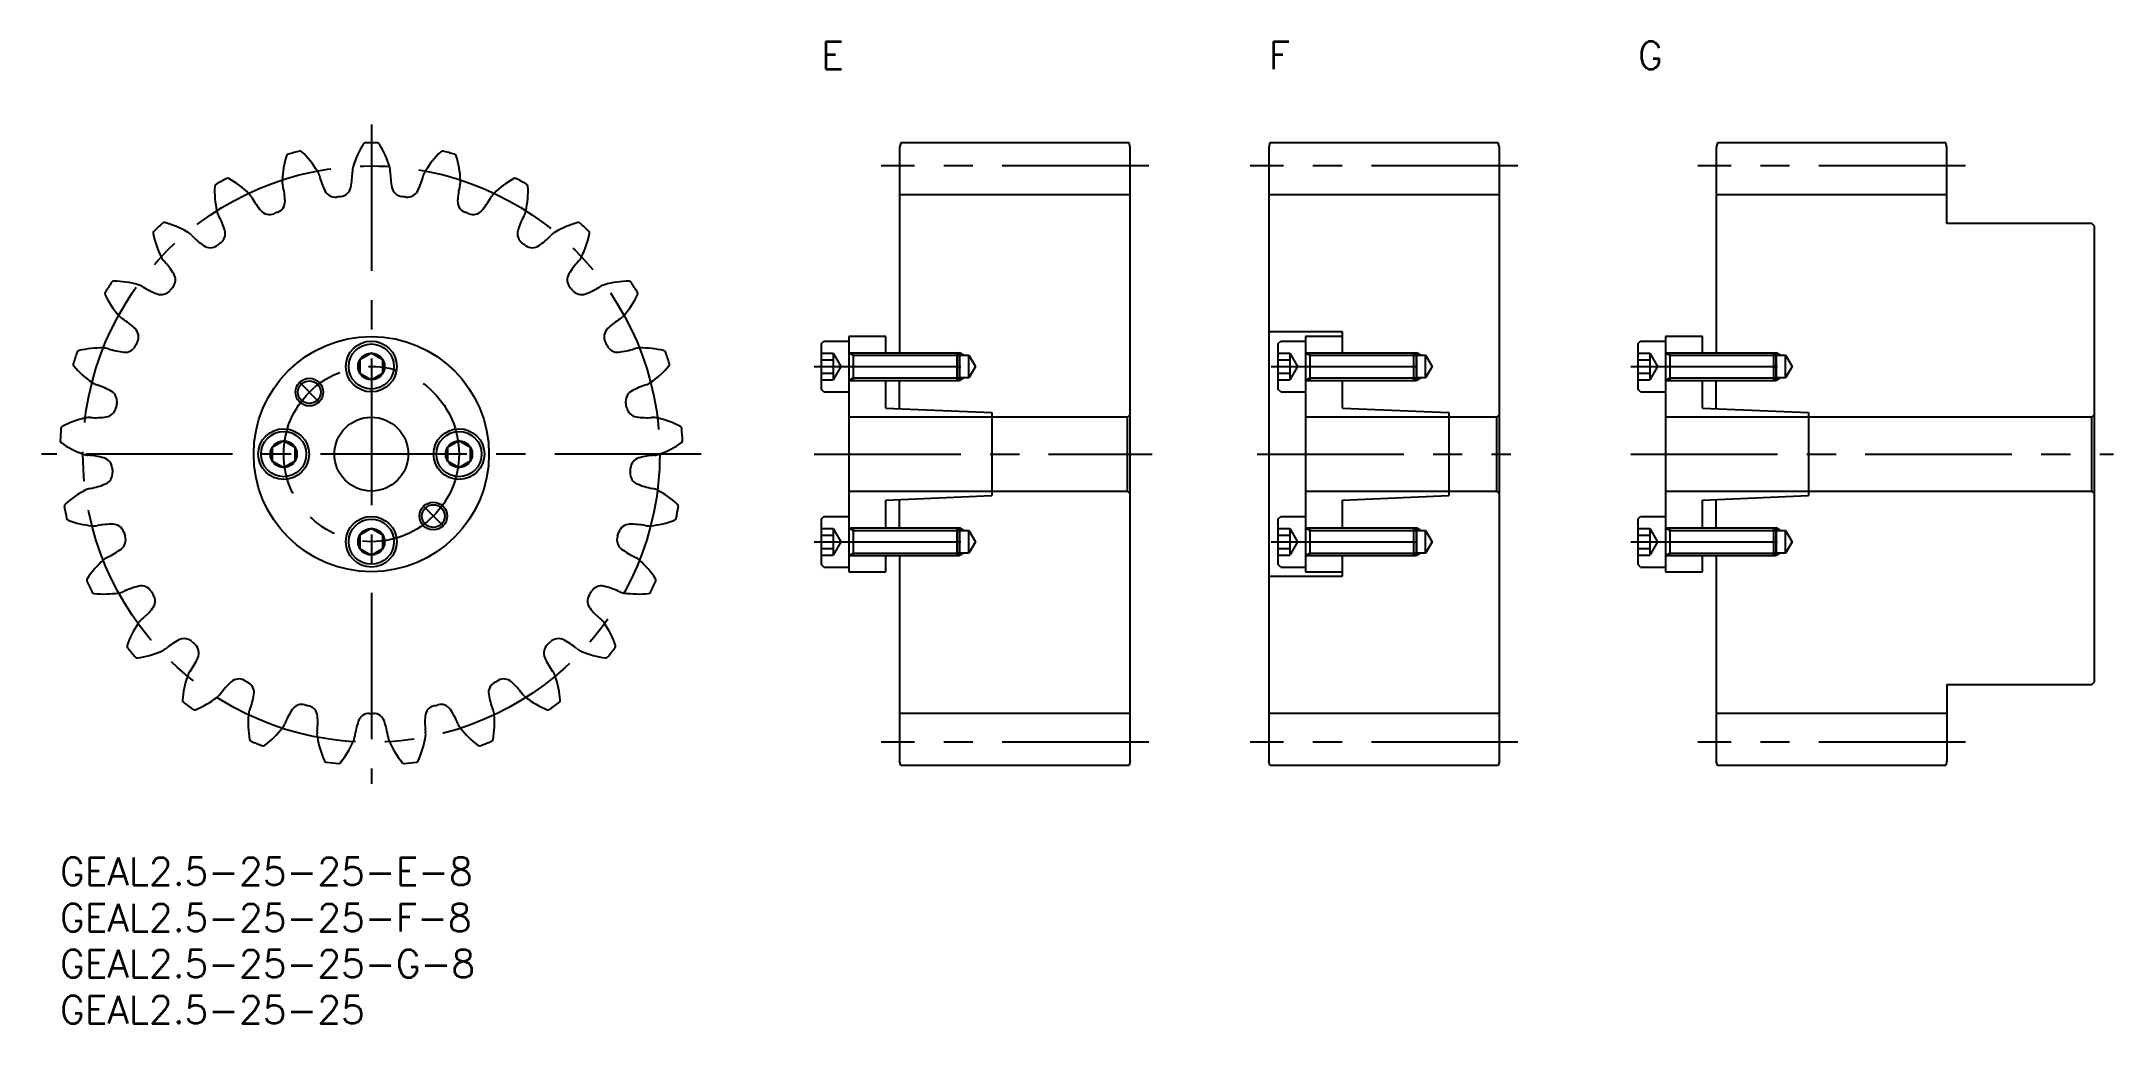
# Model space of a CAD drawing. Extents: x -2 to 223, y -18 to 88.
import ezdxf

# ---------------------------------------------------------------- set-up
doc = ezdxf.new("R2010")
doc.units = 0
doc.header["$LTSCALE"] = 0.5
doc.linetypes.add('CENTER', pattern=[50.8, 31.75, -6.35, 6.35, -6.35])
for name, color, linetype in [('MSM_CENTER', 1, 'CENTER'), ('MSM_CONTINUOUS', 7, 'CONTINUOUS'), ('MSM_NARROW', 5, 'CONTINUOUS'), ('MSM_PART_NUMBER', 7, 'CONTINUOUS')]:
    doc.layers.add(name, color=color, linetype=linetype)
doc.styles.get("Standard").update_dxf_attribs({"font": 'txt.shx', "height": 1, "bigfont": 'bigfont.shx'})

# ---------------------------------------------------------------- blocks, each defined once
blk = doc.blocks.new('*U3')
at = {"layer": 'MSM_PART_NUMBER'}
blk.add_text('GEAL2.5-25-25-F-8', height=3, dxfattribs=at).set_placement((0, -8))
blk = doc.blocks.new('*U4')
at = {"layer": 'MSM_PART_NUMBER'}
blk.add_text('GEAL2.5-25-25-E-8', height=3, dxfattribs=at).set_placement((0, -3))
blk = doc.blocks.new('*U5')
at = {"layer": 'MSM_PART_NUMBER'}
blk.add_text('GEAL2.5-25-25-G-8', height=3, dxfattribs=at).set_placement((0, -13))
blk = doc.blocks.new('*U6')
at = {"layer": 'MSM_PART_NUMBER'}
blk.add_text('E', height=3, dxfattribs=at).set_placement((82.5, 85.5))
blk = doc.blocks.new('*U7')
at = {"layer": 'MSM_PART_NUMBER'}
blk.add_text('G', height=3, dxfattribs=at).set_placement((171, 85.5))
blk = doc.blocks.new('*U8')
at = {"layer": 'MSM_PART_NUMBER'}
blk.add_text('GEAL2.5-25-25', height=3, dxfattribs=at).set_placement((0, -18))
blk = doc.blocks.new('*U9')
at = {"layer": 'MSM_PART_NUMBER'}
blk.add_text('F', height=3, dxfattribs=at).set_placement((131, 85.5))

msp = doc.modelspace()

# ---------------------------------------------------------------- linework, layer by layer
at = {"layer": 'MSM_CENTER'}
for p, q in [((33.75, 79.5), (33.75, 8)), ((118, 75), (89, 75)), ((158, 75), (129, 75)), ((206.5, 75), (177.5, 75)), ((81.75, 53.25), (99.62, 53.25)), ((131.25, 53.25), (149.12, 53.25)), ((170.25, 53.25), (188.12, 53.25)), ((25.92, 51.58), (28.15, 49.35)), ((69.5, 43.75), (-2, 43.75)), ((81.75, 43.75), (118.36, 43.75)), ((129.75, 43.75), (157.25, 43.75)), ((170.25, 43.75), (222.55, 43.75)), ((41.58, 35.92), (39.35, 38.15)), ((81.75, 34.25), (99.62, 34.25)), ((131.25, 34.25), (149.12, 34.25)), ((170.25, 34.25), (188.12, 34.25)), ((118, 12.5), (89, 12.5)), ((158, 12.5), (129, 12.5)), ((206.5, 12.5), (177.5, 12.5))]:
    msp.add_line(p, q, dxfattribs=at)
for radius in [31.25, 9.5]:
    msp.add_circle((33.75, 43.75), radius, dxfattribs=at)
at = {"layer": 'MSM_CONTINUOUS'}
for p, q in [((91.13, 77.5), (91, 77)), ((91, 77), (91, 54.75)), ((115.87, 77.5), (91.13, 77.5)), ((116, 77), (115.87, 77.5)), ((116, 10.5), (116, 77)), ((131.13, 77.5), (131, 77)), ((131, 77), (131, 10.5)), ((155.87, 77.5), (131.13, 77.5)), ((156, 77), (155.87, 77.5)), ((156, 10.5), (156, 77)), ((179.63, 77.5), (179.5, 77)), ((179.5, 77), (179.5, 54.75)), ((204.37, 77.5), (179.63, 77.5)), ((204.5, 77), (204.37, 77.5)), ((204.5, 68.75), (204.5, 77)), ((116, 71.87), (91, 71.87)), ((156, 71.87), (131, 71.87)), ((204.5, 71.87), (179.5, 71.87)), ((220.2, 68.75), (204.5, 68.75)), ((220.5, 68.45), (220.2, 68.75)), ((220.5, 19.05), (220.5, 68.45)), ((85.5, 56.5), (85.5, 31)), ((89.5, 56.5), (85.5, 56.5)), ((89.5, 54.75), (89.5, 56.5)), ((139, 57), (131, 57)), ((135, 56.5), (135, 31)), ((139, 56.5), (135, 56.5)), ((139, 54.75), (139, 57)), ((174, 56.5), (174, 31)), ((178, 56.5), (174, 56.5)), ((178, 54.75), (178, 56.5)), ((33.75, 54.69), (32.5, 53.97)), ((32.5, 53.97), (32.5, 52.53)), ((35, 53.97), (33.75, 54.69)), ((35, 52.53), (35, 53.97)), ((82.5, 55.7), (82.8, 56)), ((82.5, 55.7), (82.5, 50.8)), ((82.5, 54.69), (83.8, 54.69)), ((82.5, 53.97), (83.8, 53.97)), ((82.8, 56), (85.5, 56)), ((83.8, 54.69), (83.8, 51.81)), ((83.8, 54.69), (84.63, 53.25)), ((85.5, 54.75), (97.23, 54.75)), ((85.97, 54.75), (85.97, 51.75)), ((97.23, 51.75), (97.23, 54.75)), ((97.23, 54.75), (97.5, 54.48)), ((97.5, 54.48), (98.5, 54.48)), ((97.5, 54.48), (97.5, 52.02)), ((98.5, 52.02), (98.5, 54.48)), ((98.5, 54.48), (99.21, 53.25)), ((132, 55.7), (132.3, 56)), ((132, 55.7), (132, 50.8)), ((132, 54.69), (133.3, 54.69)), ((132, 53.97), (133.3, 53.97)), ((132.3, 56), (135, 56)), ((133.3, 54.69), (133.3, 51.81)), ((133.3, 54.69), (134.13, 53.25)), ((135, 54.75), (146.73, 54.75)), ((135.47, 54.75), (135.47, 51.75)), ((146.73, 51.75), (146.73, 54.75)), ((146.73, 54.75), (147, 54.48)), ((147, 54.48), (148, 54.48)), ((147, 54.48), (147, 52.02)), ((148, 52.02), (148, 54.48)), ((148, 54.48), (148.71, 53.25)), ((171, 55.7), (171.3, 56)), ((171, 55.7), (171, 50.8)), ((171, 54.69), (172.3, 54.69)), ((171, 53.97), (172.3, 53.97)), ((171.3, 56), (174, 56)), ((172.3, 54.69), (172.3, 51.81)), ((172.3, 54.69), (173.13, 53.25)), ((174, 54.75), (185.73, 54.75)), ((174.47, 54.75), (174.47, 51.75)), ((185.73, 51.75), (185.73, 54.75)), ((185.73, 54.75), (186, 54.48)), ((186, 54.48), (187, 54.48)), ((186, 54.48), (186, 52.02)), ((187, 52.02), (187, 54.48)), ((187, 54.48), (187.71, 53.25)), ((32.5, 52.53), (33.75, 51.81)), ((33.75, 51.81), (35, 52.53)), ((82.5, 52.53), (83.8, 52.53)), ((82.5, 51.81), (83.8, 51.81)), ((84.63, 53.25), (83.8, 51.81)), ((85.5, 51.75), (97.23, 51.75)), ((89.5, 48.75), (89.5, 51.75)), ((91, 48.68), (91, 51.75)), ((97.5, 52.02), (97.23, 51.75)), ((98.5, 52.02), (97.5, 52.02)), ((99.21, 53.25), (98.5, 52.02)), ((132, 52.53), (133.3, 52.53)), ((132, 51.81), (133.3, 51.81)), ((134.13, 53.25), (133.3, 51.81)), ((135, 51.75), (146.73, 51.75)), ((139, 48.75), (139, 51.75)), ((147, 52.02), (146.73, 51.75)), ((148, 52.02), (147, 52.02)), ((148.71, 53.25), (148, 52.02)), ((171, 52.53), (172.3, 52.53)), ((171, 51.81), (172.3, 51.81)), ((173.13, 53.25), (172.3, 51.81)), ((174, 51.75), (185.73, 51.75)), ((178, 48.75), (178, 51.75)), ((179.5, 48.68), (179.5, 51.75)), ((186, 52.02), (185.73, 51.75)), ((187, 52.02), (186, 52.02)), ((187.71, 53.25), (187, 52.02)), ((82.8, 50.5), (82.5, 50.8)), ((82.8, 50.5), (85.5, 50.5)), ((132.3, 50.5), (132, 50.8)), ((132.3, 50.5), (135, 50.5)), ((171.3, 50.5), (171, 50.8)), ((171.3, 50.5), (174, 50.5)), ((115.7, 47.75), (85.5, 47.75)), ((89.5, 48.75), (101, 48.25)), ((101, 48.25), (101, 39.25)), ((116, 48.05), (115.7, 47.75)), ((115.7, 39.75), (115.7, 47.75)), ((155.7, 47.75), (135, 47.75)), ((139, 48.75), (150.5, 48.25)), ((150.5, 48.25), (150.5, 39.25)), ((156, 48.05), (155.7, 47.75)), ((155.7, 39.75), (155.7, 47.75)), ((220.2, 47.75), (174, 47.75)), ((178, 48.75), (189.5, 48.25)), ((189.5, 48.25), (189.5, 39.25)), ((220.5, 48.05), (220.2, 47.75)), ((220.2, 39.75), (220.2, 47.75)), ((24.25, 45.19), (23, 44.47)), ((25.5, 44.47), (24.25, 45.19)), ((43.25, 45.19), (42, 44.47)), ((44.5, 44.47), (43.25, 45.19)), ((23, 44.47), (23, 43.03)), ((23, 43.03), (24.25, 42.31)), ((24.25, 42.31), (25.5, 43.03)), ((25.5, 43.03), (25.5, 44.47)), ((42, 44.47), (42, 43.03)), ((42, 43.03), (43.25, 42.31)), ((43.25, 42.31), (44.5, 43.03)), ((44.5, 43.03), (44.5, 44.47)), ((85.5, 39.75), (115.7, 39.75)), ((89.5, 38.75), (101, 39.25)), ((89.5, 35.75), (89.5, 38.75)), ((91, 35.75), (91, 38.82)), ((115.7, 39.75), (116, 39.45)), ((135, 39.75), (155.7, 39.75)), ((139, 38.75), (150.5, 39.25)), ((139, 35.75), (139, 38.75)), ((155.7, 39.75), (156, 39.45)), ((174, 39.75), (220.2, 39.75)), ((178, 38.75), (189.5, 39.25)), ((178, 35.75), (178, 38.75)), ((179.5, 35.75), (179.5, 38.82)), ((220.2, 39.75), (220.5, 39.45)), ((82.5, 36.7), (82.8, 37)), ((82.5, 36.7), (82.5, 31.8)), ((82.8, 37), (85.5, 37)), ((132, 36.7), (132.3, 37)), ((132, 36.7), (132, 31.8)), ((132.3, 37), (135, 37)), ((171, 36.7), (171.3, 37)), ((171, 36.7), (171, 31.8)), ((171.3, 37), (174, 37)), ((33.75, 35.69), (32.5, 34.97)), ((32.5, 34.97), (32.5, 33.53)), ((35, 34.97), (33.75, 35.69)), ((35, 33.53), (35, 34.97)), ((82.5, 35.69), (83.8, 35.69)), ((82.5, 34.97), (83.8, 34.97)), ((83.8, 35.69), (83.8, 32.81)), ((83.8, 35.69), (84.63, 34.25)), ((84.63, 34.25), (83.8, 32.81)), ((85.5, 35.75), (97.23, 35.75)), ((85.97, 35.75), (85.97, 32.75)), ((97.23, 32.75), (97.23, 35.75)), ((97.23, 35.75), (97.5, 35.48)), ((97.5, 35.48), (98.5, 35.48)), ((97.5, 35.48), (97.5, 33.02)), ((98.5, 33.02), (98.5, 35.48)), ((98.5, 35.48), (99.21, 34.25)), ((99.21, 34.25), (98.5, 33.02)), ((132, 35.69), (133.3, 35.69)), ((132, 34.97), (133.3, 34.97)), ((133.3, 35.69), (133.3, 32.81)), ((133.3, 35.69), (134.13, 34.25)), ((134.13, 34.25), (133.3, 32.81)), ((135, 35.75), (146.73, 35.75)), ((135.47, 35.75), (135.47, 32.75)), ((146.73, 32.75), (146.73, 35.75)), ((146.73, 35.75), (147, 35.48)), ((147, 35.48), (148, 35.48)), ((147, 35.48), (147, 33.02)), ((148, 33.02), (148, 35.48)), ((148, 35.48), (148.71, 34.25)), ((148.71, 34.25), (148, 33.02)), ((171, 35.69), (172.3, 35.69)), ((171, 34.97), (172.3, 34.97)), ((172.3, 35.69), (172.3, 32.81)), ((172.3, 35.69), (173.13, 34.25)), ((173.13, 34.25), (172.3, 32.81)), ((174, 35.75), (185.73, 35.75)), ((174.47, 35.75), (174.47, 32.75)), ((185.73, 32.75), (185.73, 35.75)), ((185.73, 35.75), (186, 35.48)), ((186, 35.48), (187, 35.48)), ((186, 35.48), (186, 33.02)), ((187, 33.02), (187, 35.48)), ((187, 35.48), (187.71, 34.25)), ((187.71, 34.25), (187, 33.02)), ((32.5, 33.53), (33.75, 32.81)), ((33.75, 32.81), (35, 33.53)), ((82.5, 33.53), (83.8, 33.53)), ((82.5, 32.81), (83.8, 32.81)), ((82.8, 31.5), (82.5, 31.8)), ((82.8, 31.5), (85.5, 31.5)), ((85.5, 32.75), (97.23, 32.75)), ((89.5, 31), (89.5, 32.75)), ((91, 32.75), (91, 10.5)), ((97.5, 33.02), (97.23, 32.75)), ((98.5, 33.02), (97.5, 33.02)), ((132, 33.53), (133.3, 33.53)), ((132, 32.81), (133.3, 32.81)), ((132.3, 31.5), (132, 31.8)), ((132.3, 31.5), (135, 31.5)), ((135, 32.75), (146.73, 32.75)), ((139, 30.5), (139, 32.75)), ((147, 33.02), (146.73, 32.75)), ((148, 33.02), (147, 33.02)), ((171, 33.53), (172.3, 33.53)), ((171, 32.81), (172.3, 32.81)), ((171.3, 31.5), (171, 31.8)), ((171.3, 31.5), (174, 31.5)), ((174, 32.75), (185.73, 32.75)), ((178, 31), (178, 32.75)), ((179.5, 32.75), (179.5, 10.5)), ((186, 33.02), (185.73, 32.75)), ((187, 33.02), (186, 33.02)), ((85.5, 31), (89.5, 31)), ((131, 30.5), (139, 30.5)), ((135, 31), (139, 31)), ((174, 31), (178, 31)), ((204.5, 18.75), (220.2, 18.75)), ((204.5, 18.75), (204.5, 10.5)), ((220.2, 18.75), (220.5, 19.05)), ((116, 15.62), (91, 15.62)), ((156, 15.62), (131, 15.62)), ((204.5, 15.62), (179.5, 15.62)), ((91.13, 10), (91, 10.5)), ((115.87, 10), (91.13, 10)), ((116, 10.5), (115.87, 10)), ((131.13, 10), (131, 10.5)), ((155.87, 10), (131.13, 10)), ((156, 10.5), (155.87, 10)), ((179.63, 10), (179.5, 10.5)), ((204.37, 10), (179.63, 10)), ((204.5, 10.5), (204.37, 10))]:
    msp.add_line(p, q, dxfattribs=at)
for centre, radius in [((33.75, 43.75), 12.75), ((33.75, 53.25), 2.75), ((33.75, 53.25), 2.45), ((33.75, 53.25), 1.44), ((27.03, 50.47), 1.23), ((33.75, 43.75), 4), ((24.25, 43.75), 2.75), ((24.25, 43.75), 2.45), ((24.25, 43.75), 1.44), ((43.25, 43.75), 2.75), ((43.25, 43.75), 2.45), ((43.25, 43.75), 1.44), ((40.47, 37.03), 1.23), ((33.75, 34.25), 2.75), ((33.75, 34.25), 2.45), ((33.75, 34.25), 1.44)]:
    msp.add_circle(centre, radius, dxfattribs=at)
for centre, radius, start, end in [((33.75, 43.75), 33.75, 103.269, 105.531), ((26.06, 76.36), 0.25, 46.1359, 103.269), ((19.3, 69.33), 10, 30.8, 46.1359), ((41.38, 72.11), 10, 148.2641, 163.6), ((33.09, 77.24), 0.25, 91.131, 148.2641), ((33.75, 43.75), 33.75, 88.869, 91.131), ((34.41, 77.24), 0.25, 31.7359, 88.869), ((26.12, 72.11), 10, 16.4, 31.7359), ((48.2, 69.33), 10, 133.8641, 149.2), ((41.44, 76.36), 0.25, 76.731, 133.8641), ((33.75, 43.75), 33.75, 74.469, 76.731), ((34.09, 73.12), 10, 162.6641, 178), ((24.78, 76.03), 0.25, 105.531, 162.6641), ((26.14, 73.4), 2.05, 14.5481, 30.8), ((23.37, 74.39), 8.33, 348.0571, 359.8519), ((33.75, 74.36), 2.05, 163.6, 179.8519), ((33.75, 74.36), 2.05, 0.1481, 16.4), ((44.13, 74.39), 8.33, 180.1481, 191.9429), ((41.36, 73.4), 2.05, 149.2, 165.4519), ((42.72, 76.03), 0.25, 17.3359, 74.469), ((33.41, 73.12), 10, 2, 17.3359), ((26.77, 72.28), 10, 177.0641, 192.4), ((17.03, 72.78), 0.25, 119.931, 177.0641), ((33.75, 43.75), 33.75, 117.669, 119.931), ((18.19, 73.42), 0.25, 60.5359, 117.669), ((13.4, 64.93), 10, 45.2, 60.5359), ((19, 70.57), 2.05, 28.9481, 45.2), ((26.14, 73.4), 2.05, 178, 194.2519), ((16.08, 70.84), 8.33, 2.4571, 14.2519), ((36.18, 76.01), 8.33, 194.5481, 206.3429), ((29.84, 72.86), 1.25, 206.3429, 277.6578), ((30.3, 72.92), 1.25, 276.7422, 348.0571), ((37.2, 72.92), 1.25, 191.9429, 263.2578), ((37.66, 72.86), 1.25, 262.3422, 333.6571), ((31.32, 76.01), 8.33, 333.6571, 345.4519), ((51.42, 70.84), 8.33, 165.7481, 177.5429), ((41.36, 73.4), 2.05, 345.7481, 2), ((48.5, 70.57), 2.05, 134.8, 151.0519), ((54.1, 64.93), 10, 119.4641, 134.8), ((49.31, 73.42), 0.25, 62.331, 119.4641), ((33.75, 43.75), 33.75, 60.069, 62.331), ((40.73, 72.28), 10, 347.6, 2.9359), ((50.47, 72.78), 0.25, 2.9359, 60.069), ((19, 70.57), 2.05, 192.4, 208.6519), ((28.09, 75.6), 8.33, 208.9481, 220.7429), ((22.72, 70.97), 1.25, 220.7429, 292.0578), ((33.75, 43.75), 28.13, 111.1422, 112.0578), ((23.15, 71.15), 1.25, 291.1422, 2.4571), ((33.75, 43.75), 28.12, 96.7422, 97.6578), ((33.75, 43.75), 28.12, 82.3422, 83.2578), ((44.35, 71.15), 1.25, 177.5429, 248.8578), ((33.75, 43.75), 28.13, 67.9422, 68.8578), ((44.78, 70.97), 1.25, 247.9422, 319.2571), ((39.41, 75.6), 8.33, 319.2571, 331.0519), ((48.5, 70.57), 2.05, 331.3481, 347.6), ((10.34, 67.71), 0.25, 134.331, 191.4641), ((19.9, 69.65), 10, 191.4641, 206.8), ((33.75, 43.75), 33.75, 132.069, 134.331), ((11.3, 68.62), 0.25, 74.9359, 132.069), ((8.77, 59.2), 10, 59.6, 74.9359), ((12.8, 66.06), 2.05, 43.3481, 59.6), ((20.34, 73.19), 8.33, 223.3481, 235.1429), ((9.9, 65.6), 8.33, 16.8571, 28.6519), ((16.67, 67.65), 1.25, 305.5422, 16.8571), ((50.83, 67.65), 1.25, 163.1429, 234.4578), ((57.6, 65.6), 8.33, 151.3481, 163.1429), ((47.16, 73.19), 8.33, 304.8571, 316.6519), ((54.7, 66.06), 2.05, 120.4, 136.6519), ((58.73, 59.2), 10, 105.0641, 120.4), ((56.2, 68.62), 0.25, 47.931, 105.0641), ((33.75, 43.75), 33.75, 45.669, 47.931), ((47.6, 69.65), 10, 333.2, 348.5359), ((57.16, 67.71), 0.25, 348.5359, 45.669), ((12.8, 66.06), 2.05, 206.8, 223.0519), ((16.29, 67.38), 1.25, 235.1429, 306.4578), ((33.75, 43.75), 28.13, 125.5422, 126.4578), ((33.75, 43.75), 28.12, 53.5422, 54.4578), ((51.21, 67.38), 1.25, 233.5422, 304.8571), ((54.7, 66.06), 2.05, 316.9481, 333.2), ((5.21, 58.98), 8.33, 31.2571, 43.0519), ((11.27, 62.65), 1.25, 319.9422, 31.2571), ((56.23, 62.65), 1.25, 148.7429, 220.0577), ((62.29, 58.98), 8.33, 136.9481, 148.7429), ((5.12, 61.14), 0.25, 148.731, 205.8641), ((13.89, 65.39), 10, 205.8641, 221.2), ((33.75, 43.75), 33.75, 146.469, 148.731), ((5.82, 62.26), 0.25, 89.3359, 146.469), ((5.71, 52.51), 10, 74, 89.3359), ((7.9, 60.15), 2.05, 57.7481, 74), ((13.44, 68.93), 8.33, 237.7481, 249.5429), ((10.97, 62.29), 1.25, 249.5429, 320.8578), ((33.75, 43.75), 28.12, 139.9422, 140.8578), ((33.75, 43.75), 28.12, 39.1422, 40.0578), ((56.53, 62.29), 1.25, 219.1422, 290.4571), ((54.06, 68.93), 8.33, 290.4571, 302.2519), ((59.6, 60.15), 2.05, 106, 122.2519), ((61.79, 52.51), 10, 90.6641, 106), ((53.61, 65.39), 10, 318.8, 334.1359), ((61.68, 62.26), 0.25, 33.531, 90.6641), ((33.75, 43.75), 33.75, 31.269, 33.531), ((62.38, 61.14), 0.25, 334.1359, 31.269), ((7.9, 60.15), 2.05, 221.2, 237.4519), ((2.32, 51.4), 8.33, 45.6571, 57.4519), ((65.18, 51.4), 8.33, 122.5481, 134.3429), ((59.6, 60.15), 2.05, 302.5481, 318.8), ((7.27, 56.47), 1.25, 334.3422, 45.6571), ((60.23, 56.47), 1.25, 134.3429, 205.6578), ((33.75, 43.75), 33.75, 160.869, 163.131), ((2.1, 54.73), 0.25, 103.7359, 160.869), ((4.42, 45.26), 10, 88.4, 103.7359), ((4.64, 53.21), 2.05, 72.1481, 88.4), ((7.82, 63.09), 8.33, 252.1481, 263.9429), ((7.07, 56.04), 1.25, 263.9429, 335.2577), ((33.75, 43.75), 28.13, 154.3422, 155.2578), ((33.75, 43.75), 28.13, 24.7422, 25.6578), ((60.43, 56.04), 1.25, 204.7422, 276.0571), ((59.68, 63.09), 8.33, 276.0571, 287.8519), ((62.86, 53.21), 2.05, 91.6, 107.8519), ((63.08, 45.26), 10, 76.2641, 91.6), ((65.4, 54.73), 0.25, 19.131, 76.2641), ((33.75, 43.75), 33.75, 16.869, 19.131), ((1.69, 53.47), 0.25, 163.131, 220.2641), ((9.13, 59.77), 10, 220.2641, 235.6), ((58.37, 59.77), 10, 304.4, 319.7359), ((65.81, 53.47), 0.25, 319.7359, 16.869), ((4.64, 53.21), 2.05, 235.6, 251.8519), ((1.4, 43.35), 8.33, 60.0571, 71.8519), ((4.94, 49.48), 1.25, 348.7422, 60.0571), ((62.56, 49.48), 1.25, 119.9429, 191.2578), ((66.1, 43.35), 8.33, 108.1481, 119.9429), ((62.86, 53.21), 2.05, 288.1481, 304.4), ((4.96, 37.92), 10, 102.8, 118.1359), ((3.2, 45.67), 2.05, 86.5481, 102.8), ((3.82, 56.03), 8.33, 266.5481, 278.3429), ((4.85, 49.02), 1.25, 278.3429, 349.6577), ((33.75, 43.75), 28.13, 168.7422, 169.6578), ((33.75, 43.75), 28.12, 10.3422, 11.2578), ((62.65, 49.02), 1.25, 190.3422, 261.6571), ((63.68, 56.03), 8.33, 261.6571, 273.4519), ((64.3, 45.67), 2.05, 77.2, 93.4519), ((62.54, 37.92), 10, 61.8641, 77.2), ((33.75, 43.75), 33.75, 175.269, 177.531), ((0.28, 45.19), 0.25, 177.531, 234.6641), ((0.36, 46.51), 0.25, 118.1359, 175.269), ((5.92, 53.15), 10, 234.6641, 250), ((61.58, 53.15), 10, 290, 305.3359), ((67.14, 46.51), 0.25, 4.731, 61.8641), ((67.22, 45.19), 0.25, 305.3359, 2.469), ((33.75, 43.75), 33.75, 2.469, 4.731), ((3.2, 45.67), 2.05, 250, 266.2519), ((2.52, 35.32), 8.33, 74.4571, 86.2519), ((4.42, 42.14), 1.25, 3.1422, 74.4571), ((63.08, 42.14), 1.25, 105.5429, 176.8577), ((64.98, 35.32), 8.33, 93.7481, 105.5429), ((64.3, 45.67), 2.05, 273.7481, 290), ((1.71, 48.2), 8.33, 280.9481, 292.7429), ((4.45, 41.67), 1.25, 292.7429, 4.0577), ((33.75, 43.75), 28.12, 183.1422, 184.0578), ((33.75, 43.75), 28.13, 355.9422, 356.8578), ((63.05, 41.67), 1.25, 175.9422, 247.2571), ((65.79, 48.2), 8.33, 247.2571, 259.0519), ((0.73, 38.12), 0.25, 132.5359, 189.669), ((7.32, 30.94), 10, 117.2, 132.5359), ((3.68, 38.01), 2.05, 100.9481, 117.2), ((63.82, 38.01), 2.05, 62.8, 79.0519), ((60.18, 30.94), 10, 47.4641, 62.8), ((66.77, 38.12), 0.25, 350.331, 47.4641), ((33.75, 43.75), 33.75, 189.669, 191.931), ((0.97, 36.82), 0.25, 191.931, 249.0641), ((4.46, 45.93), 10, 249.0641, 264.4), ((3.68, 38.01), 2.05, 264.4, 280.6519), ((5.6, 27.81), 8.33, 88.8571, 100.6519), ((5.74, 34.9), 1.25, 17.5422, 88.8571), ((61.76, 34.9), 1.25, 91.1429, 162.4577), ((61.9, 27.81), 8.33, 79.3481, 91.1429), ((63.82, 38.01), 2.05, 259.3481, 275.6), ((63.04, 45.93), 10, 275.6, 290.9359), ((66.53, 36.82), 0.25, 290.9359, 348.069), ((33.75, 43.75), 33.75, 348.069, 350.331), ((5.89, 34.45), 1.25, 307.1429, 18.4577), ((33.75, 43.75), 28.12, 197.5422, 198.4578), ((61.61, 34.45), 1.25, 161.5423, 232.8571), ((33.75, 43.75), 28.13, 341.5422, 342.4578), ((11.33, 24.77), 10, 131.6, 146.9359), ((6.05, 30.72), 2.05, 115.3481, 131.6), ((1.61, 40.1), 8.33, 295.3481, 307.1429), ((65.89, 40.1), 8.33, 232.8571, 244.6519), ((61.45, 30.72), 2.05, 48.4, 64.6519), ((56.17, 24.77), 10, 33.0641, 48.4), ((3.16, 30.09), 0.25, 146.9359, 204.069), ((33.75, 43.75), 33.75, 204.069, 206.331), ((10.45, 21.31), 8.33, 103.2571, 115.0519), ((8.82, 28.21), 1.25, 31.9422, 103.2571), ((58.68, 28.21), 1.25, 76.7429, 148.0578), ((57.05, 21.31), 8.33, 64.9481, 76.7429), ((33.75, 43.75), 33.75, 333.669, 335.931), ((64.34, 30.09), 0.25, 335.931, 33.0641), ((3.73, 28.89), 0.25, 206.331, 263.4641), ((4.84, 38.58), 10, 263.4641, 278.8), ((6.05, 30.72), 2.05, 278.8, 295.0519), ((3.53, 32.22), 8.33, 309.7481, 321.5429), ((33.75, 43.75), 28.12, 211.9422, 212.8578), ((9.07, 27.81), 1.25, 321.5429, 32.8577), ((58.43, 27.81), 1.25, 147.1423, 218.4571), ((33.75, 43.75), 28.12, 327.1422, 328.0578), ((63.97, 32.22), 8.33, 218.4571, 230.2519), ((61.45, 30.72), 2.05, 244.9481, 261.2), ((62.66, 38.58), 10, 261.2, 276.5359), ((63.77, 28.89), 0.25, 276.5359, 333.669), ((16.76, 19.79), 10, 146, 161.3359), ((10.16, 24.24), 2.05, 129.7481, 146), ((57.34, 24.24), 2.05, 34, 50.2519), ((50.74, 19.79), 10, 18.6641, 34), ((7.52, 22.91), 0.25, 161.3359, 218.469), ((33.75, 43.75), 33.75, 218.469, 220.731), ((10.16, 24.24), 2.05, 293.2, 309.4519), ((16.76, 16.22), 8.33, 117.6571, 129.4519), ((13.47, 22.5), 1.25, 46.3422, 117.6571), ((33.75, 43.75), 28.12, 226.3422, 227.2578), ((13.81, 22.18), 1.25, 335.9429, 47.2577), ((53.69, 22.18), 1.25, 132.7423, 204.0571), ((33.75, 43.75), 28.12, 312.7422, 313.6578), ((54.03, 22.5), 1.25, 62.3429, 133.6578), ((50.74, 16.22), 8.33, 50.5481, 62.3429), ((57.34, 24.24), 2.05, 230.5481, 246.8), ((33.75, 43.75), 33.75, 319.269, 321.531), ((59.98, 22.91), 0.25, 321.531, 18.6641), ((8.36, 21.89), 0.25, 220.731, 277.8641), ((7.03, 31.55), 10, 277.8641, 293.2), ((7.35, 25.06), 8.33, 324.1481, 335.9429), ((60.15, 25.06), 8.33, 204.0571, 215.8519), ((60.47, 31.55), 10, 246.8, 262.1359), ((59.14, 21.89), 0.25, 262.1359, 319.269), ((23.25, 16.32), 10, 160.4, 175.7359), ((15.76, 18.99), 2.05, 144.1481, 160.4), ((24.14, 12.86), 8.33, 132.0571, 143.8519), ((19.39, 18.12), 1.25, 60.7422, 132.0571), ((33.75, 43.75), 28.13, 240.7422, 241.6578), ((19.8, 17.9), 1.25, 350.3429, 61.6577), ((47.7, 17.9), 1.25, 118.3422, 189.6571), ((33.75, 43.75), 28.12, 298.3422, 299.2578), ((48.11, 18.12), 1.25, 47.9429, 119.2577), ((43.36, 12.86), 8.33, 36.1481, 47.9429), ((51.74, 18.99), 2.05, 19.6, 35.8519), ((44.25, 16.32), 10, 4.2641, 19.6), ((13.53, 17.04), 0.25, 175.7359, 232.869), ((33.75, 43.75), 33.75, 232.869, 235.131), ((14.6, 16.26), 0.25, 235.131, 292.2641), ((10.9, 25.29), 10, 292.2641, 307.6), ((15.76, 18.99), 2.05, 307.6, 323.8519), ((22.48, 15.29), 2.05, 158.5481, 174.8), ((12.82, 19.08), 8.33, 338.5481, 350.3429), ((32.12, 11.44), 8.33, 146.4571, 158.2519), ((26.22, 15.36), 1.25, 75.1423, 146.4571), ((33.75, 43.75), 28.12, 255.1422, 256.0578), ((26.67, 15.24), 1.25, 4.7429, 76.0577), ((40.83, 15.24), 1.25, 103.9422, 175.2571), ((33.75, 43.75), 28.13, 283.9422, 284.8578), ((41.28, 15.36), 1.25, 33.5429, 104.8577), ((35.38, 11.44), 8.33, 21.7481, 33.5429), ((54.68, 19.08), 8.33, 189.6571, 201.4519), ((45.02, 15.29), 2.05, 5.2, 21.4519), ((51.74, 18.99), 2.05, 216.1481, 232.4), ((56.6, 25.29), 10, 232.4, 247.7359), ((52.9, 16.26), 0.25, 247.7359, 304.869), ((33.75, 43.75), 33.75, 304.869, 307.131), ((53.97, 17.04), 0.25, 307.131, 4.2641), ((30.4, 14.57), 10, 174.8, 190.1359), ((16.21, 20.19), 10, 306.6641, 322), ((22.48, 15.29), 2.05, 322, 338.2519), ((29.91, 13.38), 2.05, 172.9481, 189.2), ((19.61, 14.65), 8.33, 352.9481, 4.7429), ((40.21, 12.05), 8.33, 160.8571, 172.6519), ((33.52, 14.38), 1.25, 89.5422, 160.8571), ((33.75, 43.75), 28.12, 269.5422, 270.4578), ((33.98, 14.38), 1.25, 19.1429, 90.4577), ((27.29, 12.05), 8.33, 7.3481, 19.1429), ((47.89, 14.65), 8.33, 175.2571, 187.0519), ((37.59, 13.38), 2.05, 350.8, 7.0519), ((45.02, 15.29), 2.05, 201.7481, 218), ((51.29, 20.19), 10, 218, 233.3359), ((37.1, 14.57), 10, 349.8641, 5.2), ((20.81, 12.85), 0.25, 190.1359, 247.269), ((33.75, 43.75), 33.75, 247.269, 249.531), ((22.04, 12.37), 0.25, 249.531, 306.6641), ((37.77, 14.65), 10, 189.2, 204.5359), ((22.62, 16.57), 10, 321.0641, 336.4), ((29.91, 13.38), 2.05, 336.4, 352.6519), ((37.59, 13.38), 2.05, 187.3481, 203.6), ((44.88, 16.57), 10, 203.6, 218.9359), ((29.73, 14.65), 10, 335.4641, 350.8), ((45.46, 12.37), 0.25, 233.3359, 290.469), ((33.75, 43.75), 33.75, 290.469, 292.731), ((46.69, 12.85), 0.25, 292.731, 349.8641), ((28.9, 10.6), 0.25, 204.5359, 261.669), ((33.75, 43.75), 33.75, 261.669, 263.931), ((30.21, 10.44), 0.25, 263.931, 321.0641), ((37.29, 10.44), 0.25, 218.9359, 276.069), ((33.75, 43.75), 33.75, 276.069, 278.331), ((38.6, 10.6), 0.25, 278.331, 335.4641)]:
    msp.add_arc(centre, radius, start, end, dxfattribs=at)
at = {"layer": 'MSM_NARROW'}
for p, q in [((85.5, 54.75), (85.97, 54.48)), ((85.97, 54.48), (97.5, 54.48)), ((97.23, 54.75), (97.5, 54.75)), ((97.5, 51.75), (97.5, 54.75)), ((97.97, 54.48), (97.5, 54.75)), ((135, 54.75), (135.47, 54.48)), ((135.47, 54.48), (147, 54.48)), ((146.73, 54.75), (147, 54.75)), ((147, 51.75), (147, 54.75)), ((147.47, 54.48), (147, 54.75)), ((174, 54.75), (174.47, 54.48)), ((174.47, 54.48), (186, 54.48)), ((185.73, 54.75), (186, 54.75)), ((186, 51.75), (186, 54.75)), ((186.47, 54.48), (186, 54.75)), ((85.5, 51.75), (85.97, 52.02)), ((85.97, 52.02), (97.5, 52.02)), ((97.23, 51.75), (97.5, 51.75)), ((97.97, 52.02), (97.5, 51.75)), ((135, 51.75), (135.47, 52.02)), ((135.47, 52.02), (147, 52.02)), ((146.73, 51.75), (147, 51.75)), ((147.47, 52.02), (147, 51.75)), ((174, 51.75), (174.47, 52.02)), ((174.47, 52.02), (186, 52.02)), ((185.73, 51.75), (186, 51.75)), ((186.47, 52.02), (186, 51.75)), ((85.5, 35.75), (85.97, 35.48)), ((85.97, 35.48), (97.5, 35.48)), ((97.23, 35.75), (97.5, 35.75)), ((97.5, 32.75), (97.5, 35.75)), ((97.97, 35.48), (97.5, 35.75)), ((135, 35.75), (135.47, 35.48)), ((135.47, 35.48), (147, 35.48)), ((146.73, 35.75), (147, 35.75)), ((147, 32.75), (147, 35.75)), ((147.47, 35.48), (147, 35.75)), ((174, 35.75), (174.47, 35.48)), ((174.47, 35.48), (186, 35.48)), ((185.73, 35.75), (186, 35.75)), ((186, 32.75), (186, 35.75)), ((186.47, 35.48), (186, 35.75)), ((85.5, 32.75), (85.97, 33.02)), ((85.97, 33.02), (97.5, 33.02)), ((97.23, 32.75), (97.5, 32.75)), ((97.97, 33.02), (97.5, 32.75)), ((135, 32.75), (135.47, 33.02)), ((135.47, 33.02), (147, 33.02)), ((146.73, 32.75), (147, 32.75)), ((147.47, 33.02), (147, 32.75)), ((174, 32.75), (174.47, 33.02)), ((174.47, 33.02), (186, 33.02)), ((185.73, 32.75), (186, 32.75)), ((186.47, 33.02), (186, 32.75))]:
    msp.add_line(p, q, dxfattribs=at)
for centre in [(27.03, 50.47), (40.47, 37.03)]:
    msp.add_circle(centre, 1.5, dxfattribs=at)

# ---------------------------------------------------------------- block references
at = {"layer": 'MSM_CONTINUOUS'}
for name in ['*U6', '*U9', '*U7', '*U4', '*U3', '*U5', '*U8']:
    msp.add_blockref(name, (0, 0), dxfattribs=at)

doc.saveas('drawing.dxf')
